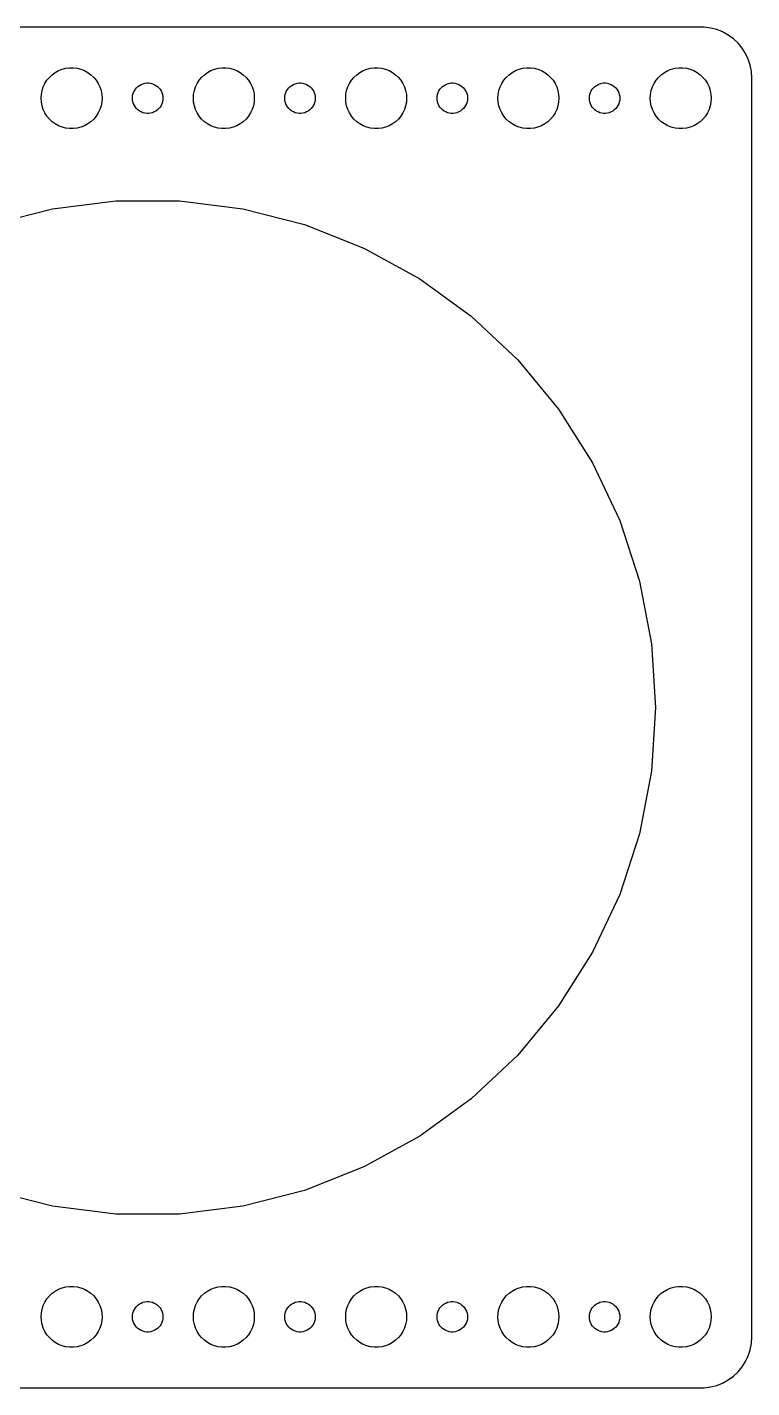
# Model space of a CAD drawing. Header units: metres. Extents: x -270 to 270, y -67 to 67.
# Drawn here: x 198.1 to 269.5, y -67 to 67 of the extents above; entities that cross this region are included whole.
import ezdxf

# ---------------------------------------------------------------- set-up
doc = ezdxf.new("R2010")
doc.units = ezdxf.units.M

msp = doc.modelspace()

# ---------------------------------------------------------------- linework, layer by layer
for p, q in [((264.814, 66.9901), (-264.814, 66.9901)), ((265.437, 66.9114), (264.814, 66.9901)), ((266.045, 66.7553), (265.437, 66.9114)), ((266.629, 66.5241), (266.045, 66.7553)), ((267.179, 66.2216), (266.629, 66.5241)), ((267.687, 65.8526), (267.179, 66.2216)), ((268.145, 65.4227), (267.687, 65.8526)), ((268.545, 64.9389), (268.145, 65.4227)), ((268.882, 64.4088), (268.545, 64.9389)), ((269.149, 63.8406), (268.882, 64.4088)), ((201.938, 62.9469), (202.312, 62.9941)), ((202.312, 62.9941), (202.688, 62.9941)), ((202.688, 62.9941), (203.062, 62.9469)), ((216.938, 62.9469), (217.312, 62.9941)), ((217.312, 62.9941), (217.688, 62.9941)), ((217.688, 62.9941), (218.062, 62.9469)), ((231.938, 62.9469), (232.312, 62.9941)), ((232.312, 62.9941), (232.688, 62.9941)), ((232.688, 62.9941), (233.062, 62.9469)), ((246.938, 62.9469), (247.312, 62.9941)), ((247.312, 62.9941), (247.688, 62.9941)), ((247.688, 62.9941), (248.062, 62.9469)), ((261.938, 62.9469), (262.312, 62.9941)), ((262.312, 62.9941), (262.688, 62.9941)), ((262.688, 62.9941), (263.062, 62.9469)), ((269.343, 63.2434), (269.149, 63.8406)), ((269.461, 62.6267), (269.343, 63.2434)), ((199.871, 61.4453), (200.073, 61.7634)), ((200.073, 61.7634), (200.313, 62.0536)), ((200.313, 62.0536), (200.588, 62.3115)), ((200.588, 62.3115), (200.893, 62.533)), ((200.893, 62.533), (201.223, 62.7145)), ((201.223, 62.7145), (201.573, 62.8532)), ((201.573, 62.8532), (201.938, 62.9469)), ((203.062, 62.9469), (203.427, 62.8532)), ((203.427, 62.8532), (203.777, 62.7145)), ((203.777, 62.7145), (204.107, 62.533)), ((204.107, 62.533), (204.412, 62.3115)), ((204.412, 62.3115), (204.687, 62.0536)), ((204.687, 62.0536), (204.927, 61.7634)), ((204.927, 61.7634), (205.129, 61.4453)), ((214.871, 61.4453), (215.073, 61.7634)), ((215.073, 61.7634), (215.313, 62.0536)), ((215.313, 62.0536), (215.588, 62.3115)), ((215.588, 62.3115), (215.893, 62.533)), ((215.893, 62.533), (216.223, 62.7145)), ((216.223, 62.7145), (216.573, 62.8532)), ((216.573, 62.8532), (216.938, 62.9469)), ((218.062, 62.9469), (218.427, 62.8532)), ((218.427, 62.8532), (218.777, 62.7145)), ((218.777, 62.7145), (219.107, 62.533)), ((219.107, 62.533), (219.412, 62.3115)), ((219.412, 62.3115), (219.687, 62.0536)), ((219.687, 62.0536), (219.927, 61.7634)), ((219.927, 61.7634), (220.129, 61.4453)), ((229.871, 61.4453), (230.073, 61.7634)), ((230.073, 61.7634), (230.313, 62.0536)), ((230.313, 62.0536), (230.588, 62.3115)), ((230.588, 62.3115), (230.893, 62.533)), ((230.893, 62.533), (231.223, 62.7145)), ((231.223, 62.7145), (231.573, 62.8532)), ((231.573, 62.8532), (231.938, 62.9469)), ((233.062, 62.9469), (233.427, 62.8532)), ((233.427, 62.8532), (233.777, 62.7145)), ((233.777, 62.7145), (234.107, 62.533)), ((234.107, 62.533), (234.412, 62.3115)), ((234.412, 62.3115), (234.687, 62.0536)), ((234.687, 62.0536), (234.927, 61.7634)), ((234.927, 61.7634), (235.129, 61.4453)), ((244.871, 61.4453), (245.073, 61.7634)), ((245.073, 61.7634), (245.313, 62.0536)), ((245.313, 62.0536), (245.588, 62.3115)), ((245.588, 62.3115), (245.893, 62.533)), ((245.893, 62.533), (246.223, 62.7145)), ((246.223, 62.7145), (246.573, 62.8532)), ((246.573, 62.8532), (246.938, 62.9469)), ((248.062, 62.9469), (248.427, 62.8532)), ((248.427, 62.8532), (248.777, 62.7145)), ((248.777, 62.7145), (249.107, 62.533)), ((249.107, 62.533), (249.412, 62.3115)), ((249.412, 62.3115), (249.687, 62.0536)), ((249.687, 62.0536), (249.927, 61.7634)), ((249.927, 61.7634), (250.129, 61.4453)), ((259.871, 61.4453), (260.073, 61.7634)), ((260.073, 61.7634), (260.313, 62.0536)), ((260.313, 62.0536), (260.588, 62.3115)), ((260.588, 62.3115), (260.893, 62.533)), ((260.893, 62.533), (261.223, 62.7145)), ((261.223, 62.7145), (261.573, 62.8532)), ((261.573, 62.8532), (261.938, 62.9469)), ((263.062, 62.9469), (263.427, 62.8532)), ((263.427, 62.8532), (263.777, 62.7145)), ((263.777, 62.7145), (264.107, 62.533)), ((264.107, 62.533), (264.412, 62.3115)), ((264.412, 62.3115), (264.687, 62.0536)), ((264.687, 62.0536), (264.927, 61.7634)), ((264.927, 61.7634), (265.129, 61.4453)), ((269.5, 62), (269.461, 62.6267)), ((269.5, -62), (269.5, 62)), ((199.5, 60), (199.524, 60.376)), ((199.524, 60.376), (199.594, 60.7461)), ((199.594, 60.7461), (199.711, 61.1044)), ((199.711, 61.1044), (199.871, 61.4453)), ((205.129, 61.4453), (205.289, 61.1044)), ((205.289, 61.1044), (205.406, 60.7461)), ((205.406, 60.7461), (205.476, 60.376)), ((205.476, 60.376), (205.5, 60)), ((208.512, 60.188), (208.547, 60.373)), ((208.547, 60.373), (208.605, 60.5522)), ((208.605, 60.5522), (208.686, 60.7226)), ((208.686, 60.7226), (208.786, 60.8817)), ((208.786, 60.8817), (208.907, 61.0268)), ((208.907, 61.0268), (209.044, 61.1558)), ((209.044, 61.1558), (209.196, 61.2665)), ((209.196, 61.2665), (209.361, 61.3572)), ((209.361, 61.3572), (209.536, 61.4266)), ((209.536, 61.4266), (209.719, 61.4734)), ((209.719, 61.4734), (209.906, 61.497)), ((209.906, 61.497), (210.094, 61.497)), ((210.094, 61.497), (210.281, 61.4734)), ((210.281, 61.4734), (210.464, 61.4266)), ((210.464, 61.4266), (210.639, 61.3572)), ((210.639, 61.3572), (210.804, 61.2665)), ((210.804, 61.2665), (210.956, 61.1558)), ((210.956, 61.1558), (211.093, 61.0268)), ((211.093, 61.0268), (211.214, 60.8817)), ((211.214, 60.8817), (211.314, 60.7226)), ((211.314, 60.7226), (211.395, 60.5522)), ((211.395, 60.5522), (211.453, 60.373)), ((211.453, 60.373), (211.488, 60.188)), ((214.5, 60), (214.524, 60.376)), ((214.524, 60.376), (214.594, 60.7461)), ((214.594, 60.7461), (214.711, 61.1044)), ((214.711, 61.1044), (214.871, 61.4453)), ((220.129, 61.4453), (220.289, 61.1044)), ((220.289, 61.1044), (220.406, 60.7461)), ((220.406, 60.7461), (220.476, 60.376)), ((220.476, 60.376), (220.5, 60)), ((223.512, 60.188), (223.547, 60.373)), ((223.547, 60.373), (223.605, 60.5522)), ((223.605, 60.5522), (223.686, 60.7226)), ((223.686, 60.7226), (223.786, 60.8817)), ((223.786, 60.8817), (223.907, 61.0268)), ((223.907, 61.0268), (224.044, 61.1558)), ((224.044, 61.1558), (224.196, 61.2665)), ((224.196, 61.2665), (224.361, 61.3572)), ((224.361, 61.3572), (224.536, 61.4266)), ((224.536, 61.4266), (224.719, 61.4734)), ((224.719, 61.4734), (224.906, 61.497)), ((224.906, 61.497), (225.094, 61.497)), ((225.094, 61.497), (225.281, 61.4734)), ((225.281, 61.4734), (225.464, 61.4266)), ((225.464, 61.4266), (225.639, 61.3572)), ((225.639, 61.3572), (225.804, 61.2665)), ((225.804, 61.2665), (225.956, 61.1558)), ((225.956, 61.1558), (226.093, 61.0268)), ((226.093, 61.0268), (226.214, 60.8817)), ((226.214, 60.8817), (226.314, 60.7226)), ((226.314, 60.7226), (226.395, 60.5522)), ((226.395, 60.5522), (226.453, 60.373)), ((226.453, 60.373), (226.488, 60.188)), ((229.5, 60), (229.524, 60.376)), ((229.524, 60.376), (229.594, 60.7461)), ((229.594, 60.7461), (229.711, 61.1044)), ((229.711, 61.1044), (229.871, 61.4453)), ((235.129, 61.4453), (235.289, 61.1044)), ((235.289, 61.1044), (235.406, 60.7461)), ((235.406, 60.7461), (235.476, 60.376)), ((235.476, 60.376), (235.5, 60)), ((238.512, 60.188), (238.547, 60.373)), ((238.547, 60.373), (238.605, 60.5522)), ((238.605, 60.5522), (238.686, 60.7226)), ((238.686, 60.7226), (238.786, 60.8817)), ((238.786, 60.8817), (238.907, 61.0268)), ((238.907, 61.0268), (239.044, 61.1558)), ((239.044, 61.1558), (239.196, 61.2665)), ((239.196, 61.2665), (239.361, 61.3572)), ((239.361, 61.3572), (239.536, 61.4266)), ((239.536, 61.4266), (239.719, 61.4734)), ((239.719, 61.4734), (239.906, 61.497)), ((239.906, 61.497), (240.094, 61.497)), ((240.094, 61.497), (240.281, 61.4734)), ((240.281, 61.4734), (240.464, 61.4266)), ((240.464, 61.4266), (240.639, 61.3572)), ((240.639, 61.3572), (240.804, 61.2665)), ((240.804, 61.2665), (240.956, 61.1558)), ((240.956, 61.1558), (241.093, 61.0268)), ((241.093, 61.0268), (241.214, 60.8817)), ((241.214, 60.8817), (241.314, 60.7226)), ((241.314, 60.7226), (241.395, 60.5522)), ((241.395, 60.5522), (241.453, 60.373)), ((241.453, 60.373), (241.488, 60.188)), ((244.5, 60), (244.524, 60.376)), ((244.524, 60.376), (244.594, 60.7461)), ((244.594, 60.7461), (244.711, 61.1044)), ((244.711, 61.1044), (244.871, 61.4453)), ((250.129, 61.4453), (250.289, 61.1044)), ((250.289, 61.1044), (250.406, 60.7461)), ((250.406, 60.7461), (250.476, 60.376)), ((250.476, 60.376), (250.5, 60)), ((253.512, 60.188), (253.547, 60.373)), ((253.547, 60.373), (253.605, 60.5522)), ((253.605, 60.5522), (253.686, 60.7226)), ((253.686, 60.7226), (253.786, 60.8817)), ((253.786, 60.8817), (253.907, 61.0268)), ((253.907, 61.0268), (254.044, 61.1558)), ((254.044, 61.1558), (254.196, 61.2665)), ((254.196, 61.2665), (254.361, 61.3572)), ((254.361, 61.3572), (254.536, 61.4266)), ((254.536, 61.4266), (254.719, 61.4734)), ((254.719, 61.4734), (254.906, 61.497)), ((254.906, 61.497), (255.094, 61.497)), ((255.094, 61.497), (255.281, 61.4734)), ((255.281, 61.4734), (255.464, 61.4266)), ((255.464, 61.4266), (255.639, 61.3572)), ((255.639, 61.3572), (255.804, 61.2665)), ((255.804, 61.2665), (255.956, 61.1558)), ((255.956, 61.1558), (256.093, 61.0268)), ((256.093, 61.0268), (256.214, 60.8817)), ((256.214, 60.8817), (256.314, 60.7226)), ((256.314, 60.7226), (256.395, 60.5522)), ((256.395, 60.5522), (256.453, 60.373)), ((256.453, 60.373), (256.488, 60.188)), ((259.5, 60), (259.524, 60.376)), ((259.524, 60.376), (259.594, 60.7461)), ((259.594, 60.7461), (259.711, 61.1044)), ((259.711, 61.1044), (259.871, 61.4453)), ((265.129, 61.4453), (265.289, 61.1044)), ((265.289, 61.1044), (265.406, 60.7461)), ((265.406, 60.7461), (265.476, 60.376)), ((265.476, 60.376), (265.5, 60)), ((199.524, 59.624), (199.5, 60)), ((199.594, 59.2539), (199.524, 59.624)), ((199.711, 58.8956), (199.594, 59.2539)), ((205.406, 59.2539), (205.289, 58.8956)), ((205.476, 59.624), (205.406, 59.2539)), ((205.5, 60), (205.476, 59.624)), ((208.5, 60), (208.512, 60.188)), ((208.512, 59.812), (208.5, 60)), ((208.547, 59.627), (208.512, 59.812)), ((208.605, 59.4478), (208.547, 59.627)), ((208.686, 59.2774), (208.605, 59.4478)), ((208.786, 59.1183), (208.686, 59.2774)), ((208.907, 58.9732), (208.786, 59.1183)), ((209.044, 58.8442), (208.907, 58.9732)), ((211.093, 58.9732), (210.956, 58.8442)), ((211.214, 59.1183), (211.093, 58.9732)), ((211.314, 59.2774), (211.214, 59.1183)), ((211.395, 59.4478), (211.314, 59.2774)), ((211.453, 59.627), (211.395, 59.4478)), ((211.488, 59.812), (211.453, 59.627)), ((211.488, 60.188), (211.5, 60)), ((211.5, 60), (211.488, 59.812)), ((214.524, 59.624), (214.5, 60)), ((214.594, 59.2539), (214.524, 59.624)), ((214.711, 58.8956), (214.594, 59.2539)), ((220.406, 59.2539), (220.289, 58.8956)), ((220.476, 59.624), (220.406, 59.2539)), ((220.5, 60), (220.476, 59.624)), ((223.5, 60), (223.512, 60.188)), ((223.512, 59.812), (223.5, 60)), ((223.547, 59.627), (223.512, 59.812)), ((223.605, 59.4478), (223.547, 59.627)), ((223.686, 59.2774), (223.605, 59.4478)), ((223.786, 59.1183), (223.686, 59.2774)), ((223.907, 58.9732), (223.786, 59.1183)), ((224.044, 58.8442), (223.907, 58.9732)), ((226.093, 58.9732), (225.956, 58.8442)), ((226.214, 59.1183), (226.093, 58.9732)), ((226.314, 59.2774), (226.214, 59.1183)), ((226.395, 59.4478), (226.314, 59.2774)), ((226.453, 59.627), (226.395, 59.4478)), ((226.488, 59.812), (226.453, 59.627)), ((226.488, 60.188), (226.5, 60)), ((226.5, 60), (226.488, 59.812)), ((229.524, 59.624), (229.5, 60)), ((229.594, 59.2539), (229.524, 59.624)), ((229.711, 58.8956), (229.594, 59.2539)), ((235.406, 59.2539), (235.289, 58.8956)), ((235.476, 59.624), (235.406, 59.2539)), ((235.5, 60), (235.476, 59.624)), ((238.5, 60), (238.512, 60.188)), ((238.512, 59.812), (238.5, 60)), ((238.547, 59.627), (238.512, 59.812)), ((238.605, 59.4478), (238.547, 59.627)), ((238.686, 59.2774), (238.605, 59.4478)), ((238.786, 59.1183), (238.686, 59.2774)), ((238.907, 58.9732), (238.786, 59.1183)), ((239.044, 58.8442), (238.907, 58.9732)), ((241.093, 58.9732), (240.956, 58.8442)), ((241.214, 59.1183), (241.093, 58.9732)), ((241.314, 59.2774), (241.214, 59.1183)), ((241.395, 59.4478), (241.314, 59.2774)), ((241.453, 59.627), (241.395, 59.4478)), ((241.488, 59.812), (241.453, 59.627)), ((241.488, 60.188), (241.5, 60)), ((241.5, 60), (241.488, 59.812)), ((244.524, 59.624), (244.5, 60)), ((244.594, 59.2539), (244.524, 59.624)), ((244.711, 58.8956), (244.594, 59.2539)), ((250.406, 59.2539), (250.289, 58.8956)), ((250.476, 59.624), (250.406, 59.2539)), ((250.5, 60), (250.476, 59.624)), ((253.5, 60), (253.512, 60.188)), ((253.512, 59.812), (253.5, 60)), ((253.547, 59.627), (253.512, 59.812)), ((253.605, 59.4478), (253.547, 59.627)), ((253.686, 59.2774), (253.605, 59.4478)), ((253.786, 59.1183), (253.686, 59.2774)), ((253.907, 58.9732), (253.786, 59.1183)), ((254.044, 58.8442), (253.907, 58.9732)), ((256.093, 58.9732), (255.956, 58.8442)), ((256.214, 59.1183), (256.093, 58.9732)), ((256.314, 59.2774), (256.214, 59.1183)), ((256.395, 59.4478), (256.314, 59.2774)), ((256.453, 59.627), (256.395, 59.4478)), ((256.488, 59.812), (256.453, 59.627)), ((256.488, 60.188), (256.5, 60)), ((256.5, 60), (256.488, 59.812)), ((259.524, 59.624), (259.5, 60)), ((259.594, 59.2539), (259.524, 59.624)), ((259.711, 58.8956), (259.594, 59.2539)), ((265.406, 59.2539), (265.289, 58.8956)), ((265.476, 59.624), (265.406, 59.2539)), ((265.5, 60), (265.476, 59.624)), ((199.871, 58.5547), (199.711, 58.8956)), ((200.073, 58.2366), (199.871, 58.5547)), ((200.313, 57.9464), (200.073, 58.2366)), ((200.588, 57.6885), (200.313, 57.9464)), ((200.893, 57.467), (200.588, 57.6885)), ((204.412, 57.6885), (204.107, 57.467)), ((204.687, 57.9464), (204.412, 57.6885)), ((204.927, 58.2366), (204.687, 57.9464)), ((205.129, 58.5547), (204.927, 58.2366)), ((205.289, 58.8956), (205.129, 58.5547)), ((209.196, 58.7335), (209.044, 58.8442)), ((209.361, 58.6428), (209.196, 58.7335)), ((209.536, 58.5734), (209.361, 58.6428)), ((209.719, 58.5266), (209.536, 58.5734)), ((209.906, 58.503), (209.719, 58.5266)), ((210.094, 58.503), (209.906, 58.503)), ((210.281, 58.5266), (210.094, 58.503)), ((210.464, 58.5734), (210.281, 58.5266)), ((210.639, 58.6428), (210.464, 58.5734)), ((210.804, 58.7335), (210.639, 58.6428)), ((210.956, 58.8442), (210.804, 58.7335)), ((214.871, 58.5547), (214.711, 58.8956)), ((215.073, 58.2366), (214.871, 58.5547)), ((215.313, 57.9464), (215.073, 58.2366)), ((215.588, 57.6885), (215.313, 57.9464)), ((215.893, 57.467), (215.588, 57.6885)), ((219.412, 57.6885), (219.107, 57.467)), ((219.687, 57.9464), (219.412, 57.6885)), ((219.927, 58.2366), (219.687, 57.9464)), ((220.129, 58.5547), (219.927, 58.2366)), ((220.289, 58.8956), (220.129, 58.5547)), ((224.196, 58.7335), (224.044, 58.8442)), ((224.361, 58.6428), (224.196, 58.7335)), ((224.536, 58.5734), (224.361, 58.6428)), ((224.719, 58.5266), (224.536, 58.5734)), ((224.906, 58.503), (224.719, 58.5266)), ((225.094, 58.503), (224.906, 58.503)), ((225.281, 58.5266), (225.094, 58.503)), ((225.464, 58.5734), (225.281, 58.5266)), ((225.639, 58.6428), (225.464, 58.5734)), ((225.804, 58.7335), (225.639, 58.6428)), ((225.956, 58.8442), (225.804, 58.7335)), ((229.871, 58.5547), (229.711, 58.8956)), ((230.073, 58.2366), (229.871, 58.5547)), ((230.313, 57.9464), (230.073, 58.2366)), ((230.588, 57.6885), (230.313, 57.9464)), ((230.893, 57.467), (230.588, 57.6885)), ((234.412, 57.6885), (234.107, 57.467)), ((234.687, 57.9464), (234.412, 57.6885)), ((234.927, 58.2366), (234.687, 57.9464)), ((235.129, 58.5547), (234.927, 58.2366)), ((235.289, 58.8956), (235.129, 58.5547)), ((239.196, 58.7335), (239.044, 58.8442)), ((239.361, 58.6428), (239.196, 58.7335)), ((239.536, 58.5734), (239.361, 58.6428)), ((239.719, 58.5266), (239.536, 58.5734)), ((239.906, 58.503), (239.719, 58.5266)), ((240.094, 58.503), (239.906, 58.503)), ((240.281, 58.5266), (240.094, 58.503)), ((240.464, 58.5734), (240.281, 58.5266)), ((240.639, 58.6428), (240.464, 58.5734)), ((240.804, 58.7335), (240.639, 58.6428)), ((240.956, 58.8442), (240.804, 58.7335)), ((244.871, 58.5547), (244.711, 58.8956)), ((245.073, 58.2366), (244.871, 58.5547)), ((245.313, 57.9464), (245.073, 58.2366)), ((245.588, 57.6885), (245.313, 57.9464)), ((245.893, 57.467), (245.588, 57.6885)), ((249.412, 57.6885), (249.107, 57.467)), ((249.687, 57.9464), (249.412, 57.6885)), ((249.927, 58.2366), (249.687, 57.9464)), ((250.129, 58.5547), (249.927, 58.2366)), ((250.289, 58.8956), (250.129, 58.5547)), ((254.196, 58.7335), (254.044, 58.8442)), ((254.361, 58.6428), (254.196, 58.7335)), ((254.536, 58.5734), (254.361, 58.6428)), ((254.719, 58.5266), (254.536, 58.5734)), ((254.906, 58.503), (254.719, 58.5266)), ((255.094, 58.503), (254.906, 58.503)), ((255.281, 58.5266), (255.094, 58.503)), ((255.464, 58.5734), (255.281, 58.5266)), ((255.639, 58.6428), (255.464, 58.5734)), ((255.804, 58.7335), (255.639, 58.6428)), ((255.956, 58.8442), (255.804, 58.7335)), ((259.871, 58.5547), (259.711, 58.8956)), ((260.073, 58.2366), (259.871, 58.5547)), ((260.313, 57.9464), (260.073, 58.2366)), ((260.588, 57.6885), (260.313, 57.9464)), ((260.893, 57.467), (260.588, 57.6885)), ((264.412, 57.6885), (264.107, 57.467)), ((264.687, 57.9464), (264.412, 57.6885)), ((264.927, 58.2366), (264.687, 57.9464)), ((265.129, 58.5547), (264.927, 58.2366)), ((265.289, 58.8956), (265.129, 58.5547)), ((201.223, 57.2855), (200.893, 57.467)), ((201.573, 57.1468), (201.223, 57.2855)), ((201.938, 57.0531), (201.573, 57.1468)), ((202.312, 57.0059), (201.938, 57.0531)), ((202.688, 57.0059), (202.312, 57.0059)), ((203.062, 57.0531), (202.688, 57.0059)), ((203.427, 57.1468), (203.062, 57.0531)), ((203.777, 57.2855), (203.427, 57.1468)), ((204.107, 57.467), (203.777, 57.2855)), ((216.223, 57.2855), (215.893, 57.467)), ((216.573, 57.1468), (216.223, 57.2855)), ((216.938, 57.0531), (216.573, 57.1468)), ((217.312, 57.0059), (216.938, 57.0531)), ((217.688, 57.0059), (217.312, 57.0059)), ((218.062, 57.0531), (217.688, 57.0059)), ((218.427, 57.1468), (218.062, 57.0531)), ((218.777, 57.2855), (218.427, 57.1468)), ((219.107, 57.467), (218.777, 57.2855)), ((231.223, 57.2855), (230.893, 57.467)), ((231.573, 57.1468), (231.223, 57.2855)), ((231.938, 57.0531), (231.573, 57.1468)), ((232.312, 57.0059), (231.938, 57.0531)), ((232.688, 57.0059), (232.312, 57.0059)), ((233.062, 57.0531), (232.688, 57.0059)), ((233.427, 57.1468), (233.062, 57.0531)), ((233.777, 57.2855), (233.427, 57.1468)), ((234.107, 57.467), (233.777, 57.2855)), ((246.223, 57.2855), (245.893, 57.467)), ((246.573, 57.1468), (246.223, 57.2855)), ((246.938, 57.0531), (246.573, 57.1468)), ((247.312, 57.0059), (246.938, 57.0531)), ((247.688, 57.0059), (247.312, 57.0059)), ((248.062, 57.0531), (247.688, 57.0059)), ((248.427, 57.1468), (248.062, 57.0531)), ((248.777, 57.2855), (248.427, 57.1468)), ((249.107, 57.467), (248.777, 57.2855)), ((261.223, 57.2855), (260.893, 57.467)), ((261.573, 57.1468), (261.223, 57.2855)), ((261.938, 57.0531), (261.573, 57.1468)), ((262.312, 57.0059), (261.938, 57.0531)), ((262.688, 57.0059), (262.312, 57.0059)), ((263.062, 57.0531), (262.688, 57.0059)), ((263.427, 57.1468), (263.062, 57.0531)), ((263.777, 57.2855), (263.427, 57.1468)), ((264.107, 57.467), (263.777, 57.2855)), ((200.631, 49.1143), (206.86, 49.9013)), ((206.86, 49.9013), (213.14, 49.9013)), ((213.14, 49.9013), (219.369, 49.1143)), ((194.549, 47.5528), (200.631, 49.1143)), ((219.369, 49.1143), (225.451, 47.5528)), ((225.451, 47.5528), (231.289, 45.2413)), ((231.289, 45.2413), (236.791, 42.2164)), ((236.791, 42.2164), (241.871, 38.5257)), ((241.871, 38.5257), (246.448, 34.2274)), ((246.448, 34.2274), (250.451, 29.3893)), ((250.451, 29.3893), (253.815, 24.0877)), ((253.815, 24.0877), (256.489, 18.4062)), ((256.489, 18.4062), (258.429, 12.4345)), ((258.429, 12.4345), (259.606, 6.2667)), ((259.606, 6.2667), (260, 0)), ((260, 0), (259.606, -6.2667)), ((259.606, -6.2667), (258.429, -12.4345)), ((258.429, -12.4345), (256.489, -18.4062)), ((256.489, -18.4062), (253.815, -24.0877)), ((253.815, -24.0877), (250.451, -29.3893)), ((250.451, -29.3893), (246.448, -34.2274)), ((246.448, -34.2274), (241.871, -38.5257)), ((241.871, -38.5257), (236.791, -42.2164)), ((236.791, -42.2164), (231.289, -45.2413)), ((231.289, -45.2413), (225.451, -47.5528)), ((200.631, -49.1143), (194.549, -47.5528)), ((225.451, -47.5528), (219.369, -49.1143)), ((206.86, -49.9013), (200.631, -49.1143)), ((219.369, -49.1143), (213.14, -49.9013)), ((213.14, -49.9013), (206.86, -49.9013)), ((200.588, -57.6885), (200.893, -57.467)), ((200.893, -57.467), (201.223, -57.2855)), ((201.223, -57.2855), (201.573, -57.1468)), ((201.573, -57.1468), (201.938, -57.0531)), ((201.938, -57.0531), (202.312, -57.0059)), ((202.312, -57.0059), (202.688, -57.0059)), ((202.688, -57.0059), (203.062, -57.0531)), ((203.062, -57.0531), (203.427, -57.1468)), ((203.427, -57.1468), (203.777, -57.2855)), ((203.777, -57.2855), (204.107, -57.467)), ((204.107, -57.467), (204.412, -57.6885)), ((215.588, -57.6885), (215.893, -57.467)), ((215.893, -57.467), (216.223, -57.2855)), ((216.223, -57.2855), (216.573, -57.1468)), ((216.573, -57.1468), (216.938, -57.0531)), ((216.938, -57.0531), (217.312, -57.0059)), ((217.312, -57.0059), (217.688, -57.0059)), ((217.688, -57.0059), (218.062, -57.0531)), ((218.062, -57.0531), (218.427, -57.1468)), ((218.427, -57.1468), (218.777, -57.2855)), ((218.777, -57.2855), (219.107, -57.467)), ((219.107, -57.467), (219.412, -57.6885)), ((230.588, -57.6885), (230.893, -57.467)), ((230.893, -57.467), (231.223, -57.2855)), ((231.223, -57.2855), (231.573, -57.1468)), ((231.573, -57.1468), (231.938, -57.0531)), ((231.938, -57.0531), (232.312, -57.0059)), ((232.312, -57.0059), (232.688, -57.0059)), ((232.688, -57.0059), (233.062, -57.0531)), ((233.062, -57.0531), (233.427, -57.1468)), ((233.427, -57.1468), (233.777, -57.2855)), ((233.777, -57.2855), (234.107, -57.467)), ((234.107, -57.467), (234.412, -57.6885)), ((245.588, -57.6885), (245.893, -57.467)), ((245.893, -57.467), (246.223, -57.2855)), ((246.223, -57.2855), (246.573, -57.1468)), ((246.573, -57.1468), (246.938, -57.0531)), ((246.938, -57.0531), (247.312, -57.0059)), ((247.312, -57.0059), (247.688, -57.0059)), ((247.688, -57.0059), (248.062, -57.0531)), ((248.062, -57.0531), (248.427, -57.1468)), ((248.427, -57.1468), (248.777, -57.2855)), ((248.777, -57.2855), (249.107, -57.467)), ((249.107, -57.467), (249.412, -57.6885)), ((260.588, -57.6885), (260.893, -57.467)), ((260.893, -57.467), (261.223, -57.2855)), ((261.223, -57.2855), (261.573, -57.1468)), ((261.573, -57.1468), (261.938, -57.0531)), ((261.938, -57.0531), (262.312, -57.0059)), ((262.312, -57.0059), (262.688, -57.0059)), ((262.688, -57.0059), (263.062, -57.0531)), ((263.062, -57.0531), (263.427, -57.1468)), ((263.427, -57.1468), (263.777, -57.2855)), ((263.777, -57.2855), (264.107, -57.467)), ((264.107, -57.467), (264.412, -57.6885)), ((199.594, -59.2539), (199.711, -58.8956)), ((199.711, -58.8956), (199.871, -58.5547)), ((199.871, -58.5547), (200.073, -58.2366)), ((200.073, -58.2366), (200.313, -57.9464)), ((200.313, -57.9464), (200.588, -57.6885)), ((204.412, -57.6885), (204.687, -57.9464)), ((204.687, -57.9464), (204.927, -58.2366)), ((204.927, -58.2366), (205.129, -58.5547)), ((205.129, -58.5547), (205.289, -58.8956)), ((205.289, -58.8956), (205.406, -59.2539)), ((208.907, -58.9732), (209.044, -58.8442)), ((209.044, -58.8442), (209.196, -58.7335)), ((209.196, -58.7335), (209.361, -58.6428)), ((209.361, -58.6428), (209.536, -58.5734)), ((209.536, -58.5734), (209.719, -58.5266)), ((209.719, -58.5266), (209.906, -58.503)), ((209.906, -58.503), (210.094, -58.503)), ((210.094, -58.503), (210.281, -58.5266)), ((210.281, -58.5266), (210.464, -58.5734)), ((210.464, -58.5734), (210.639, -58.6428)), ((210.639, -58.6428), (210.804, -58.7335)), ((210.804, -58.7335), (210.956, -58.8442)), ((210.956, -58.8442), (211.093, -58.9732)), ((214.594, -59.2539), (214.711, -58.8956)), ((214.711, -58.8956), (214.871, -58.5547)), ((214.871, -58.5547), (215.073, -58.2366)), ((215.073, -58.2366), (215.313, -57.9464)), ((215.313, -57.9464), (215.588, -57.6885)), ((219.412, -57.6885), (219.687, -57.9464)), ((219.687, -57.9464), (219.927, -58.2366)), ((219.927, -58.2366), (220.129, -58.5547)), ((220.129, -58.5547), (220.289, -58.8956)), ((220.289, -58.8956), (220.406, -59.2539)), ((223.907, -58.9732), (224.044, -58.8442)), ((224.044, -58.8442), (224.196, -58.7335)), ((224.196, -58.7335), (224.361, -58.6428)), ((224.361, -58.6428), (224.536, -58.5734)), ((224.536, -58.5734), (224.719, -58.5266)), ((224.719, -58.5266), (224.906, -58.503)), ((224.906, -58.503), (225.094, -58.503)), ((225.094, -58.503), (225.281, -58.5266)), ((225.281, -58.5266), (225.464, -58.5734)), ((225.464, -58.5734), (225.639, -58.6428)), ((225.639, -58.6428), (225.804, -58.7335)), ((225.804, -58.7335), (225.956, -58.8442)), ((225.956, -58.8442), (226.093, -58.9732)), ((229.594, -59.2539), (229.711, -58.8956)), ((229.711, -58.8956), (229.871, -58.5547)), ((229.871, -58.5547), (230.073, -58.2366)), ((230.073, -58.2366), (230.313, -57.9464)), ((230.313, -57.9464), (230.588, -57.6885)), ((234.412, -57.6885), (234.687, -57.9464)), ((234.687, -57.9464), (234.927, -58.2366)), ((234.927, -58.2366), (235.129, -58.5547)), ((235.129, -58.5547), (235.289, -58.8956)), ((235.289, -58.8956), (235.406, -59.2539)), ((238.907, -58.9732), (239.044, -58.8442)), ((239.044, -58.8442), (239.196, -58.7335)), ((239.196, -58.7335), (239.361, -58.6428)), ((239.361, -58.6428), (239.536, -58.5734)), ((239.536, -58.5734), (239.719, -58.5266)), ((239.719, -58.5266), (239.906, -58.503)), ((239.906, -58.503), (240.094, -58.503)), ((240.094, -58.503), (240.281, -58.5266)), ((240.281, -58.5266), (240.464, -58.5734)), ((240.464, -58.5734), (240.639, -58.6428)), ((240.639, -58.6428), (240.804, -58.7335)), ((240.804, -58.7335), (240.956, -58.8442)), ((240.956, -58.8442), (241.093, -58.9732)), ((244.594, -59.2539), (244.711, -58.8956)), ((244.711, -58.8956), (244.871, -58.5547)), ((244.871, -58.5547), (245.073, -58.2366)), ((245.073, -58.2366), (245.313, -57.9464)), ((245.313, -57.9464), (245.588, -57.6885)), ((249.412, -57.6885), (249.687, -57.9464)), ((249.687, -57.9464), (249.927, -58.2366)), ((249.927, -58.2366), (250.129, -58.5547)), ((250.129, -58.5547), (250.289, -58.8956)), ((250.289, -58.8956), (250.406, -59.2539)), ((253.907, -58.9732), (254.044, -58.8442)), ((254.044, -58.8442), (254.196, -58.7335)), ((254.196, -58.7335), (254.361, -58.6428)), ((254.361, -58.6428), (254.536, -58.5734)), ((254.536, -58.5734), (254.719, -58.5266)), ((254.719, -58.5266), (254.906, -58.503)), ((254.906, -58.503), (255.094, -58.503)), ((255.094, -58.503), (255.281, -58.5266)), ((255.281, -58.5266), (255.464, -58.5734)), ((255.464, -58.5734), (255.639, -58.6428)), ((255.639, -58.6428), (255.804, -58.7335)), ((255.804, -58.7335), (255.956, -58.8442)), ((255.956, -58.8442), (256.093, -58.9732)), ((259.594, -59.2539), (259.711, -58.8956)), ((259.711, -58.8956), (259.871, -58.5547)), ((259.871, -58.5547), (260.073, -58.2366)), ((260.073, -58.2366), (260.313, -57.9464)), ((260.313, -57.9464), (260.588, -57.6885)), ((264.412, -57.6885), (264.687, -57.9464)), ((264.687, -57.9464), (264.927, -58.2366)), ((264.927, -58.2366), (265.129, -58.5547)), ((265.129, -58.5547), (265.289, -58.8956)), ((265.289, -58.8956), (265.406, -59.2539)), ((199.5, -60), (199.524, -59.624)), ((199.524, -60.376), (199.5, -60)), ((199.524, -59.624), (199.594, -59.2539)), ((205.406, -59.2539), (205.476, -59.624)), ((205.476, -59.624), (205.5, -60)), ((205.5, -60), (205.476, -60.376)), ((208.5, -60), (208.512, -59.812)), ((208.512, -60.188), (208.5, -60)), ((208.512, -59.812), (208.547, -59.627)), ((208.547, -60.373), (208.512, -60.188)), ((208.547, -59.627), (208.605, -59.4478)), ((208.605, -59.4478), (208.686, -59.2774)), ((208.686, -59.2774), (208.786, -59.1183)), ((208.786, -59.1183), (208.907, -58.9732)), ((211.093, -58.9732), (211.214, -59.1183)), ((211.214, -59.1183), (211.314, -59.2774)), ((211.314, -59.2774), (211.395, -59.4478)), ((211.395, -59.4478), (211.453, -59.627)), ((211.453, -59.627), (211.488, -59.812)), ((211.488, -60.188), (211.453, -60.373)), ((211.488, -59.812), (211.5, -60)), ((211.5, -60), (211.488, -60.188)), ((214.5, -60), (214.524, -59.624)), ((214.524, -60.376), (214.5, -60)), ((214.524, -59.624), (214.594, -59.2539)), ((220.406, -59.2539), (220.476, -59.624)), ((220.476, -59.624), (220.5, -60)), ((220.5, -60), (220.476, -60.376)), ((223.5, -60), (223.512, -59.812)), ((223.512, -60.188), (223.5, -60)), ((223.512, -59.812), (223.547, -59.627)), ((223.547, -60.373), (223.512, -60.188)), ((223.547, -59.627), (223.605, -59.4478)), ((223.605, -59.4478), (223.686, -59.2774)), ((223.686, -59.2774), (223.786, -59.1183)), ((223.786, -59.1183), (223.907, -58.9732)), ((226.093, -58.9732), (226.214, -59.1183)), ((226.214, -59.1183), (226.314, -59.2774)), ((226.314, -59.2774), (226.395, -59.4478)), ((226.395, -59.4478), (226.453, -59.627)), ((226.453, -59.627), (226.488, -59.812)), ((226.488, -60.188), (226.453, -60.373)), ((226.488, -59.812), (226.5, -60)), ((226.5, -60), (226.488, -60.188)), ((229.5, -60), (229.524, -59.624)), ((229.524, -60.376), (229.5, -60)), ((229.524, -59.624), (229.594, -59.2539)), ((235.406, -59.2539), (235.476, -59.624)), ((235.476, -59.624), (235.5, -60)), ((235.5, -60), (235.476, -60.376)), ((238.5, -60), (238.512, -59.812)), ((238.512, -60.188), (238.5, -60)), ((238.512, -59.812), (238.547, -59.627)), ((238.547, -60.373), (238.512, -60.188)), ((238.547, -59.627), (238.605, -59.4478)), ((238.605, -59.4478), (238.686, -59.2774)), ((238.686, -59.2774), (238.786, -59.1183)), ((238.786, -59.1183), (238.907, -58.9732)), ((241.093, -58.9732), (241.214, -59.1183)), ((241.214, -59.1183), (241.314, -59.2774)), ((241.314, -59.2774), (241.395, -59.4478)), ((241.395, -59.4478), (241.453, -59.627)), ((241.453, -59.627), (241.488, -59.812)), ((241.488, -60.188), (241.453, -60.373)), ((241.488, -59.812), (241.5, -60)), ((241.5, -60), (241.488, -60.188)), ((244.5, -60), (244.524, -59.624)), ((244.524, -60.376), (244.5, -60)), ((244.524, -59.624), (244.594, -59.2539)), ((250.406, -59.2539), (250.476, -59.624)), ((250.476, -59.624), (250.5, -60)), ((250.5, -60), (250.476, -60.376)), ((253.5, -60), (253.512, -59.812)), ((253.512, -60.188), (253.5, -60)), ((253.512, -59.812), (253.547, -59.627)), ((253.547, -60.373), (253.512, -60.188)), ((253.547, -59.627), (253.605, -59.4478)), ((253.605, -59.4478), (253.686, -59.2774)), ((253.686, -59.2774), (253.786, -59.1183)), ((253.786, -59.1183), (253.907, -58.9732)), ((256.093, -58.9732), (256.214, -59.1183)), ((256.214, -59.1183), (256.314, -59.2774)), ((256.314, -59.2774), (256.395, -59.4478)), ((256.395, -59.4478), (256.453, -59.627)), ((256.453, -59.627), (256.488, -59.812)), ((256.488, -60.188), (256.453, -60.373)), ((256.488, -59.812), (256.5, -60)), ((256.5, -60), (256.488, -60.188)), ((259.5, -60), (259.524, -59.624)), ((259.524, -60.376), (259.5, -60)), ((259.524, -59.624), (259.594, -59.2539)), ((265.406, -59.2539), (265.476, -59.624)), ((265.476, -59.624), (265.5, -60)), ((265.5, -60), (265.476, -60.376)), ((199.594, -60.7461), (199.524, -60.376)), ((199.711, -61.1044), (199.594, -60.7461)), ((199.871, -61.4453), (199.711, -61.1044)), ((200.073, -61.7634), (199.871, -61.4453)), ((205.129, -61.4453), (204.927, -61.7634)), ((205.289, -61.1044), (205.129, -61.4453)), ((205.406, -60.7461), (205.289, -61.1044)), ((205.476, -60.376), (205.406, -60.7461)), ((208.605, -60.5522), (208.547, -60.373)), ((208.686, -60.7226), (208.605, -60.5522)), ((208.786, -60.8817), (208.686, -60.7226)), ((208.907, -61.0268), (208.786, -60.8817)), ((209.044, -61.1558), (208.907, -61.0268)), ((209.196, -61.2665), (209.044, -61.1558)), ((209.361, -61.3572), (209.196, -61.2665)), ((209.536, -61.4266), (209.361, -61.3572)), ((209.719, -61.4734), (209.536, -61.4266)), ((209.906, -61.497), (209.719, -61.4734)), ((210.094, -61.497), (209.906, -61.497)), ((210.281, -61.4734), (210.094, -61.497)), ((210.464, -61.4266), (210.281, -61.4734)), ((210.639, -61.3572), (210.464, -61.4266)), ((210.804, -61.2665), (210.639, -61.3572)), ((210.956, -61.1558), (210.804, -61.2665)), ((211.093, -61.0268), (210.956, -61.1558)), ((211.214, -60.8817), (211.093, -61.0268)), ((211.314, -60.7226), (211.214, -60.8817)), ((211.395, -60.5522), (211.314, -60.7226)), ((211.453, -60.373), (211.395, -60.5522)), ((214.594, -60.7461), (214.524, -60.376)), ((214.711, -61.1044), (214.594, -60.7461)), ((214.871, -61.4453), (214.711, -61.1044)), ((215.073, -61.7634), (214.871, -61.4453)), ((220.129, -61.4453), (219.927, -61.7634)), ((220.289, -61.1044), (220.129, -61.4453)), ((220.406, -60.7461), (220.289, -61.1044)), ((220.476, -60.376), (220.406, -60.7461)), ((223.605, -60.5522), (223.547, -60.373)), ((223.686, -60.7226), (223.605, -60.5522)), ((223.786, -60.8817), (223.686, -60.7226)), ((223.907, -61.0268), (223.786, -60.8817)), ((224.044, -61.1558), (223.907, -61.0268)), ((224.196, -61.2665), (224.044, -61.1558)), ((224.361, -61.3572), (224.196, -61.2665)), ((224.536, -61.4266), (224.361, -61.3572)), ((224.719, -61.4734), (224.536, -61.4266)), ((224.906, -61.497), (224.719, -61.4734)), ((225.094, -61.497), (224.906, -61.497)), ((225.281, -61.4734), (225.094, -61.497)), ((225.464, -61.4266), (225.281, -61.4734)), ((225.639, -61.3572), (225.464, -61.4266)), ((225.804, -61.2665), (225.639, -61.3572)), ((225.956, -61.1558), (225.804, -61.2665)), ((226.093, -61.0268), (225.956, -61.1558)), ((226.214, -60.8817), (226.093, -61.0268)), ((226.314, -60.7226), (226.214, -60.8817)), ((226.395, -60.5522), (226.314, -60.7226)), ((226.453, -60.373), (226.395, -60.5522)), ((229.594, -60.7461), (229.524, -60.376)), ((229.711, -61.1044), (229.594, -60.7461)), ((229.871, -61.4453), (229.711, -61.1044)), ((230.073, -61.7634), (229.871, -61.4453)), ((235.129, -61.4453), (234.927, -61.7634)), ((235.289, -61.1044), (235.129, -61.4453)), ((235.406, -60.7461), (235.289, -61.1044)), ((235.476, -60.376), (235.406, -60.7461)), ((238.605, -60.5522), (238.547, -60.373)), ((238.686, -60.7226), (238.605, -60.5522)), ((238.786, -60.8817), (238.686, -60.7226)), ((238.907, -61.0268), (238.786, -60.8817)), ((239.044, -61.1558), (238.907, -61.0268)), ((239.196, -61.2665), (239.044, -61.1558)), ((239.361, -61.3572), (239.196, -61.2665)), ((239.536, -61.4266), (239.361, -61.3572)), ((239.719, -61.4734), (239.536, -61.4266)), ((239.906, -61.497), (239.719, -61.4734)), ((240.094, -61.497), (239.906, -61.497)), ((240.281, -61.4734), (240.094, -61.497)), ((240.464, -61.4266), (240.281, -61.4734)), ((240.639, -61.3572), (240.464, -61.4266)), ((240.804, -61.2665), (240.639, -61.3572)), ((240.956, -61.1558), (240.804, -61.2665)), ((241.093, -61.0268), (240.956, -61.1558)), ((241.214, -60.8817), (241.093, -61.0268)), ((241.314, -60.7226), (241.214, -60.8817)), ((241.395, -60.5522), (241.314, -60.7226)), ((241.453, -60.373), (241.395, -60.5522)), ((244.594, -60.7461), (244.524, -60.376)), ((244.711, -61.1044), (244.594, -60.7461)), ((244.871, -61.4453), (244.711, -61.1044)), ((245.073, -61.7634), (244.871, -61.4453)), ((250.129, -61.4453), (249.927, -61.7634)), ((250.289, -61.1044), (250.129, -61.4453)), ((250.406, -60.7461), (250.289, -61.1044)), ((250.476, -60.376), (250.406, -60.7461)), ((253.605, -60.5522), (253.547, -60.373)), ((253.686, -60.7226), (253.605, -60.5522)), ((253.786, -60.8817), (253.686, -60.7226)), ((253.907, -61.0268), (253.786, -60.8817)), ((254.044, -61.1558), (253.907, -61.0268)), ((254.196, -61.2665), (254.044, -61.1558)), ((254.361, -61.3572), (254.196, -61.2665)), ((254.536, -61.4266), (254.361, -61.3572)), ((254.719, -61.4734), (254.536, -61.4266)), ((254.906, -61.497), (254.719, -61.4734)), ((255.094, -61.497), (254.906, -61.497)), ((255.281, -61.4734), (255.094, -61.497)), ((255.464, -61.4266), (255.281, -61.4734)), ((255.639, -61.3572), (255.464, -61.4266)), ((255.804, -61.2665), (255.639, -61.3572)), ((255.956, -61.1558), (255.804, -61.2665)), ((256.093, -61.0268), (255.956, -61.1558)), ((256.214, -60.8817), (256.093, -61.0268)), ((256.314, -60.7226), (256.214, -60.8817)), ((256.395, -60.5522), (256.314, -60.7226)), ((256.453, -60.373), (256.395, -60.5522)), ((259.594, -60.7461), (259.524, -60.376)), ((259.711, -61.1044), (259.594, -60.7461)), ((259.871, -61.4453), (259.711, -61.1044)), ((260.073, -61.7634), (259.871, -61.4453)), ((265.129, -61.4453), (264.927, -61.7634)), ((265.289, -61.1044), (265.129, -61.4453)), ((265.406, -60.7461), (265.289, -61.1044)), ((265.476, -60.376), (265.406, -60.7461)), ((200.313, -62.0536), (200.073, -61.7634)), ((200.588, -62.3115), (200.313, -62.0536)), ((200.893, -62.533), (200.588, -62.3115)), ((201.223, -62.7145), (200.893, -62.533)), ((201.573, -62.8532), (201.223, -62.7145)), ((201.938, -62.9469), (201.573, -62.8532)), ((202.312, -62.9941), (201.938, -62.9469)), ((203.062, -62.9469), (202.688, -62.9941)), ((203.427, -62.8532), (203.062, -62.9469)), ((203.777, -62.7145), (203.427, -62.8532)), ((204.107, -62.533), (203.777, -62.7145)), ((204.412, -62.3115), (204.107, -62.533)), ((204.687, -62.0536), (204.412, -62.3115)), ((204.927, -61.7634), (204.687, -62.0536)), ((215.313, -62.0536), (215.073, -61.7634)), ((215.588, -62.3115), (215.313, -62.0536)), ((215.893, -62.533), (215.588, -62.3115)), ((216.223, -62.7145), (215.893, -62.533)), ((216.573, -62.8532), (216.223, -62.7145)), ((216.938, -62.9469), (216.573, -62.8532)), ((217.312, -62.9941), (216.938, -62.9469)), ((218.062, -62.9469), (217.688, -62.9941)), ((218.427, -62.8532), (218.062, -62.9469)), ((218.777, -62.7145), (218.427, -62.8532)), ((219.107, -62.533), (218.777, -62.7145)), ((219.412, -62.3115), (219.107, -62.533)), ((219.687, -62.0536), (219.412, -62.3115)), ((219.927, -61.7634), (219.687, -62.0536)), ((230.313, -62.0536), (230.073, -61.7634)), ((230.588, -62.3115), (230.313, -62.0536)), ((230.893, -62.533), (230.588, -62.3115)), ((231.223, -62.7145), (230.893, -62.533)), ((231.573, -62.8532), (231.223, -62.7145)), ((231.938, -62.9469), (231.573, -62.8532)), ((232.312, -62.9941), (231.938, -62.9469)), ((233.062, -62.9469), (232.688, -62.9941)), ((233.427, -62.8532), (233.062, -62.9469)), ((233.777, -62.7145), (233.427, -62.8532)), ((234.107, -62.533), (233.777, -62.7145)), ((234.412, -62.3115), (234.107, -62.533)), ((234.687, -62.0536), (234.412, -62.3115)), ((234.927, -61.7634), (234.687, -62.0536)), ((245.313, -62.0536), (245.073, -61.7634)), ((245.588, -62.3115), (245.313, -62.0536)), ((245.893, -62.533), (245.588, -62.3115)), ((246.223, -62.7145), (245.893, -62.533)), ((246.573, -62.8532), (246.223, -62.7145)), ((246.938, -62.9469), (246.573, -62.8532)), ((247.312, -62.9941), (246.938, -62.9469)), ((248.062, -62.9469), (247.688, -62.9941)), ((248.427, -62.8532), (248.062, -62.9469)), ((248.777, -62.7145), (248.427, -62.8532)), ((249.107, -62.533), (248.777, -62.7145)), ((249.412, -62.3115), (249.107, -62.533)), ((249.687, -62.0536), (249.412, -62.3115)), ((249.927, -61.7634), (249.687, -62.0536)), ((260.313, -62.0536), (260.073, -61.7634)), ((260.588, -62.3115), (260.313, -62.0536)), ((260.893, -62.533), (260.588, -62.3115)), ((261.223, -62.7145), (260.893, -62.533)), ((261.573, -62.8532), (261.223, -62.7145)), ((261.938, -62.9469), (261.573, -62.8532)), ((262.312, -62.9941), (261.938, -62.9469)), ((263.062, -62.9469), (262.688, -62.9941)), ((263.427, -62.8532), (263.062, -62.9469)), ((263.777, -62.7145), (263.427, -62.8532)), ((264.107, -62.533), (263.777, -62.7145)), ((264.412, -62.3115), (264.107, -62.533)), ((264.687, -62.0536), (264.412, -62.3115)), ((264.927, -61.7634), (264.687, -62.0536)), ((269.343, -63.2434), (269.461, -62.6267)), ((269.461, -62.6267), (269.5, -62)), ((202.688, -62.9941), (202.312, -62.9941)), ((217.688, -62.9941), (217.312, -62.9941)), ((232.688, -62.9941), (232.312, -62.9941)), ((247.688, -62.9941), (247.312, -62.9941)), ((262.688, -62.9941), (262.312, -62.9941)), ((268.882, -64.4088), (269.149, -63.8406)), ((269.149, -63.8406), (269.343, -63.2434)), ((267.687, -65.8526), (268.145, -65.4227)), ((268.145, -65.4227), (268.545, -64.9389)), ((268.545, -64.9389), (268.882, -64.4088)), ((-264.814, -66.9901), (264.814, -66.9901)), ((264.814, -66.9901), (265.437, -66.9114)), ((265.437, -66.9114), (266.045, -66.7553)), ((266.045, -66.7553), (266.629, -66.5241)), ((266.629, -66.5241), (267.179, -66.2216)), ((267.179, -66.2216), (267.687, -65.8526))]:
    msp.add_line(p, q)

doc.saveas('drawing.dxf')
